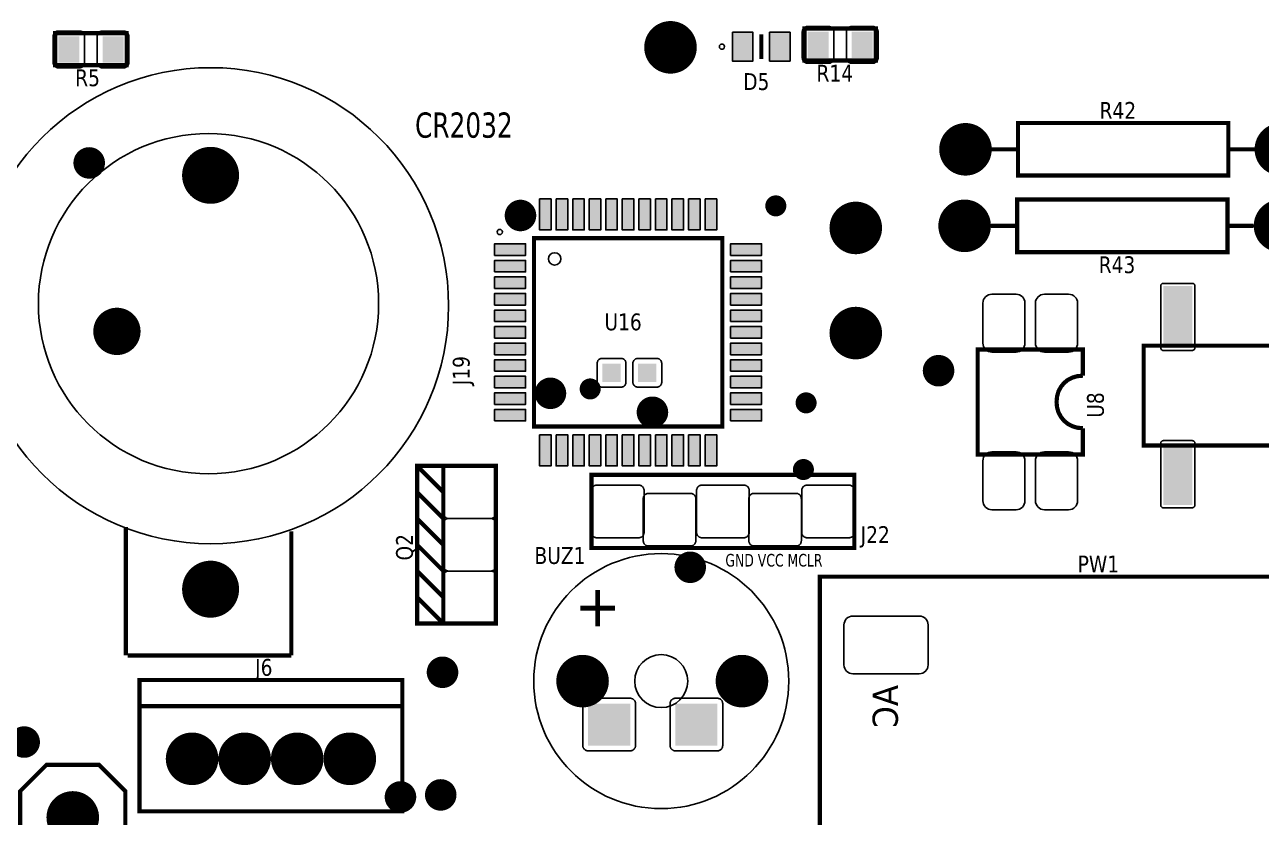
# Model space of a CAD drawing. Header units: millimetres. Extents: x 124 to 302, y 105 to 223.
# Drawn here: x 148.949 to 151.302, y 112.377 to 113.884 of the extents above; entities that cross this region are included whole.
import ezdxf

# ---------------------------------------------------------------- set-up
doc = ezdxf.new("R2010")
doc.units = ezdxf.units.MM
doc.styles.get("Standard").update_dxf_attribs({"font": 'tahoma.ttf'})

# ---------------------------------------------------------------- blocks, each defined once
blk = doc.blocks.new('RPAD')
blk.add_trace([(-0.5, -0.5), (-0.5, 0.5), (0.5, -0.5), (0.5, 0.5)])
blk = doc.blocks.new('EPAD')
at = {"const_width": 0.5}
blk.add_lwpolyline([(-0.25, 0, 1), (0.25, 0, 1)], format="xyb", close=True, dxfattribs=at)

msp = doc.modelspace()

# ---------------------------------------------------------------- linework, layer by layer
for points, const_width in [([(149.0073, 113.8075), (149.1433, 113.8075), (149.1433, 113.8685), (149.0073, 113.8685), (149.0073, 113.8075)], 0.008), ([(149.0073, 113.8075), (149.1433, 113.8075), (149.1433, 113.8685), (149.0073, 113.8685), (149.0073, 113.8075)], 0.008), ([(149.0073, 113.8075), (149.1433, 113.8075), (149.1433, 113.8685), (149.0073, 113.8685), (149.0073, 113.8075)], 0.008), ([(150.4325, 113.8162), (150.5685, 113.8162), (150.5685, 113.8772), (150.4325, 113.8772), (150.4325, 113.8162)], 0.008), ([(150.4325, 113.8162), (150.5685, 113.8162), (150.5685, 113.8772), (150.4325, 113.8772), (150.4325, 113.8162)], 0.008), ([(150.4325, 113.8162), (150.5685, 113.8162), (150.5685, 113.8772), (150.4325, 113.8772), (150.4325, 113.8162)], 0.008), ([(150.3504, 113.8664), (150.3504, 113.8191)], 0.00787), ([(150.3504, 113.8664), (150.3504, 113.8191)], 0.00787), ([(150.3504, 113.8664), (150.3504, 113.8191)], 0.00787), ([(150.8389, 113.5974), (151.2389, 113.5974), (151.2389, 113.6974), (150.8389, 113.6974), (150.8389, 113.5974)], 0.008), ([(150.8389, 113.5974), (151.2389, 113.5974), (151.2389, 113.6974), (150.8389, 113.6974), (150.8389, 113.5974)], 0.008), ([(150.8389, 113.5974), (151.2389, 113.5974), (151.2389, 113.6974), (150.8389, 113.6974), (150.8389, 113.5974)], 0.008), ([(150.7889, 113.6474), (150.8389, 113.6474)], 0.008), ([(150.7889, 113.6474), (150.8389, 113.6474)], 0.008), ([(150.7889, 113.6474), (150.8389, 113.6474)], 0.008), ([(151.2389, 113.6474), (151.2889, 113.6474)], 0.008), ([(151.2389, 113.6474), (151.2889, 113.6474)], 0.008), ([(151.2389, 113.6474), (151.2889, 113.6474)], 0.008), ([(150.8373, 113.4518), (151.2373, 113.4518), (151.2373, 113.5518), (150.8373, 113.5518), (150.8373, 113.4518)], 0.008), ([(150.8373, 113.4518), (151.2373, 113.4518), (151.2373, 113.5518), (150.8373, 113.5518), (150.8373, 113.4518)], 0.008), ([(150.8373, 113.4518), (151.2373, 113.4518), (151.2373, 113.5518), (150.8373, 113.5518), (150.8373, 113.4518)], 0.008), ([(150.8373, 113.5018), (150.7873, 113.5018)], 0.008), ([(150.8373, 113.5018), (150.7873, 113.5018)], 0.008), ([(150.8373, 113.5018), (150.7873, 113.5018)], 0.008), ([(151.2873, 113.5018), (151.2373, 113.5018)], 0.008), ([(151.2873, 113.5018), (151.2373, 113.5018)], 0.008), ([(151.2873, 113.5018), (151.2373, 113.5018)], 0.008), ([(149.918, 113.12), (150.2763, 113.12), (150.2763, 113.4783), (149.918, 113.4783), (149.918, 113.12)], 0.00787), ([(149.918, 113.12), (150.2763, 113.12), (150.2763, 113.4783), (149.918, 113.4783), (149.918, 113.12)], 0.00787), ([(149.918, 113.12), (150.2763, 113.12), (150.2763, 113.4783), (149.918, 113.4783), (149.918, 113.12)], 0.00787), ([(150.9621, 113.1167), (150.9621, 113.0667), (150.7621, 113.0667), (150.7621, 113.2667), (150.9621, 113.2667), (150.9621, 113.2167)], 0.008), ([(150.9621, 113.1167), (150.9621, 113.0667), (150.7621, 113.0667), (150.7621, 113.2667), (150.9621, 113.2667), (150.9621, 113.2167)], 0.008), ([(150.9621, 113.1167), (150.9621, 113.0667), (150.7621, 113.0667), (150.7621, 113.2667), (150.9621, 113.2667), (150.9621, 113.2167)], 0.008), ([(151.4078, 113.0839), (151.0778, 113.0839), (151.0778, 113.2739), (151.4078, 113.2739)], 0.008), ([(151.4078, 113.0839), (151.0778, 113.0839), (151.0778, 113.2739), (151.4078, 113.2739)], 0.008), ([(151.4078, 113.0839), (151.0778, 113.0839), (151.0778, 113.2739), (151.4078, 113.2739)], 0.008), ([(150.9121, 113.1667), (150.9131, 113.1772), (150.9158, 113.1868), (150.9203, 113.1953), (150.9262, 113.2026), (150.9335, 113.2086), (150.9421, 113.213), (150.9516, 113.2158), (150.9621, 113.2167)], 0.008), ([(150.9121, 113.1667), (150.9131, 113.1772), (150.9158, 113.1868), (150.9203, 113.1953), (150.9262, 113.2026), (150.9335, 113.2086), (150.9421, 113.213), (150.9516, 113.2158), (150.9621, 113.2167)], 0.008), ([(150.9121, 113.1667), (150.9131, 113.1772), (150.9158, 113.1868), (150.9203, 113.1953), (150.9262, 113.2026), (150.9335, 113.2086), (150.9421, 113.213), (150.9516, 113.2158), (150.9621, 113.2167)], 0.008), ([(150.9121, 113.1667), (150.9131, 113.1565), (150.9158, 113.1471), (150.9203, 113.1386), (150.9262, 113.1312), (150.9335, 113.1252), (150.9421, 113.1206), (150.9516, 113.1177), (150.9621, 113.1167)], 0.008), ([(150.9121, 113.1667), (150.9131, 113.1565), (150.9158, 113.1471), (150.9203, 113.1386), (150.9262, 113.1312), (150.9335, 113.1252), (150.9421, 113.1206), (150.9516, 113.1177), (150.9621, 113.1167)], 0.008), ([(150.9121, 113.1667), (150.9131, 113.1565), (150.9158, 113.1471), (150.9203, 113.1386), (150.9262, 113.1312), (150.9335, 113.1252), (150.9421, 113.1206), (150.9516, 113.1177), (150.9621, 113.1167)], 0.008), ([(149.7457, 112.7451), (149.8457, 112.7451), (149.8457, 113.0451), (149.7457, 113.0451), (149.7457, 112.7451), (149.6957, 112.7451), (149.6957, 113.0451), (149.7457, 113.0451)], 0.008), ([(149.7457, 112.9951), (149.6957, 113.0451)], 0.008), ([(149.7457, 112.7451), (149.8457, 112.7451), (149.8457, 113.0451), (149.7457, 113.0451), (149.7457, 112.7451), (149.6957, 112.7451), (149.6957, 113.0451), (149.7457, 113.0451)], 0.008), ([(149.7457, 112.9951), (149.6957, 113.0451)], 0.008), ([(149.7457, 112.7451), (149.8457, 112.7451), (149.8457, 113.0451), (149.7457, 113.0451), (149.7457, 112.7451), (149.6957, 112.7451), (149.6957, 113.0451), (149.7457, 113.0451)], 0.008), ([(149.7457, 112.9951), (149.6957, 113.0451)], 0.008), ([(150.0275, 112.8888), (150.5275, 112.8888), (150.5275, 113.0282), (150.0275, 113.0282), (150.0275, 112.8888)], 0.008), ([(150.0275, 112.8888), (150.5275, 112.8888), (150.5275, 113.0282), (150.0275, 113.0282), (150.0275, 112.8888)], 0.008), ([(150.0275, 112.8888), (150.5275, 112.8888), (150.5275, 113.0282), (150.0275, 113.0282), (150.0275, 112.8888)], 0.008), ([(149.7457, 112.9451), (149.6957, 112.9951)], 0.008), ([(149.7457, 112.9451), (149.6957, 112.9951)], 0.008), ([(149.7457, 112.9451), (149.6957, 112.9951)], 0.008), ([(149.1415, 112.6845), (149.1415, 112.9286)], 0.008), ([(149.1415, 112.6845), (149.1415, 112.9286)], 0.008), ([(149.1415, 112.6845), (149.1415, 112.9286)], 0.008), ([(149.7457, 112.8951), (149.6957, 112.9451)], 0.008), ([(149.7457, 112.8951), (149.6957, 112.9451)], 0.008), ([(149.7457, 112.8951), (149.6957, 112.9451)], 0.008), ([(149.4564, 112.9207), (149.4564, 112.6845)], 0.008), ([(149.4564, 112.9207), (149.4564, 112.6845)], 0.008), ([(149.4564, 112.9207), (149.4564, 112.6845)], 0.008), ([(149.7457, 112.8451), (149.6957, 112.8951)], 0.008), ([(149.7457, 112.8451), (149.6957, 112.8951)], 0.008), ([(149.7457, 112.8451), (149.6957, 112.8951)], 0.008), ([(149.7457, 112.7951), (149.6957, 112.8451)], 0.008), ([(149.7457, 112.7951), (149.6957, 112.8451)], 0.008), ([(149.7457, 112.7951), (149.6957, 112.8451)], 0.008), ([(150.4619, 110.7714), (151.5327, 110.7714), (151.5327, 112.8344), (150.4619, 112.8344), (150.4619, 110.7714)], 0.008), ([(150.4619, 110.7714), (151.5327, 110.7714), (151.5327, 112.8344), (150.4619, 112.8344), (150.4619, 110.7714)], 0.008), ([(150.4619, 110.7714), (151.5327, 110.7714), (151.5327, 112.8344), (150.4619, 112.8344), (150.4619, 110.7714)], 0.008), ([(149.7457, 112.7451), (149.6957, 112.7951)], 0.008), ([(149.7457, 112.7451), (149.6957, 112.7951)], 0.008), ([(149.7457, 112.7451), (149.6957, 112.7951)], 0.008), ([(149.1454, 112.6845), (149.4564, 112.6845)], 0.008), ([(149.1454, 112.6845), (149.4564, 112.6845)], 0.008), ([(149.1454, 112.6845), (149.4564, 112.6845)], 0.008), ([(149.1677, 112.3878), (149.6677, 112.3878), (149.6677, 112.6378), (149.1677, 112.6378), (149.1677, 112.3878)], 0.008), ([(149.1677, 112.3878), (149.6677, 112.3878), (149.6677, 112.6378), (149.1677, 112.6378), (149.1677, 112.3878)], 0.008), ([(149.1677, 112.3878), (149.6677, 112.3878), (149.6677, 112.6378), (149.1677, 112.6378), (149.1677, 112.3878)], 0.008), ([(149.1677, 112.5878), (149.6677, 112.5878)], 0.008), ([(149.1677, 112.5878), (149.6677, 112.5878)], 0.008), ([(149.1677, 112.5878), (149.6677, 112.5878)], 0.008), ([(149.1407, 112.4263), (149.1407, 112.1263), (149.0907, 112.0763), (148.9907, 112.0763), (148.9407, 112.1263), (148.9407, 112.4263), (148.9907, 112.4763), (149.0907, 112.4763), (149.1407, 112.4263)], 0.008), ([(149.1407, 112.4263), (149.1407, 112.1263), (149.0907, 112.0763), (148.9907, 112.0763), (148.9407, 112.1263), (148.9407, 112.4263), (148.9907, 112.4763), (149.0907, 112.4763), (149.1407, 112.4263)], 0.008), ([(149.1407, 112.4263), (149.1407, 112.1263), (149.0907, 112.0763), (148.9907, 112.0763), (148.9407, 112.1263), (148.9407, 112.4263), (148.9907, 112.4763), (149.0907, 112.4763), (149.1407, 112.4263)], 0.008)]:
    msp.add_lwpolyline(points, dxfattribs=dict(const_width=const_width))
for points in [[(149.0533, 113.8025), (149.0133, 113.8025), (149.0123, 113.8026), (149.0113, 113.8027), (149.0103, 113.8029), (149.0094, 113.8033), (149.0085, 113.8037), (149.0077, 113.8042), (149.0069, 113.8048), (149.0062, 113.8054), (149.0056, 113.8061), (149.005, 113.8069), (149.0045, 113.8077), (149.0041, 113.8086), (149.0038, 113.8095), (149.0035, 113.8105), (149.0034, 113.8115), (149.0033, 113.8125), (149.0033, 113.8625), (149.0034, 113.8635), (149.0035, 113.8645), (149.0038, 113.8655), (149.0041, 113.8664), (149.0045, 113.8673), (149.005, 113.8681), (149.0056, 113.8689), (149.0062, 113.8696), (149.0069, 113.8702), (149.0077, 113.8708), (149.0085, 113.8713), (149.0094, 113.8717), (149.0103, 113.8721), (149.0113, 113.8723), (149.0123, 113.8724), (149.0133, 113.8725), (149.0533, 113.8725), (149.0544, 113.8724), (149.0554, 113.8723), (149.0563, 113.8721), (149.0573, 113.8717), (149.0581, 113.8713), (149.059, 113.8708), (149.0597, 113.8702), (149.0604, 113.8696), (149.0611, 113.8689), (149.0616, 113.8681), (149.0621, 113.8673), (149.0626, 113.8664), (149.0629, 113.8655), (149.0631, 113.8645), (149.0633, 113.8635), (149.0633, 113.8625), (149.0633, 113.8125), (149.0633, 113.8115), (149.0631, 113.8105), (149.0629, 113.8095), (149.0626, 113.8086), (149.0621, 113.8077), (149.0616, 113.8069), (149.0611, 113.8061), (149.0604, 113.8054), (149.0597, 113.8048), (149.059, 113.8042), (149.0581, 113.8037), (149.0573, 113.8033), (149.0563, 113.8029), (149.0554, 113.8027), (149.0544, 113.8026), (149.0533, 113.8025)], [(149.1373, 113.8025), (149.0973, 113.8025), (149.0963, 113.8026), (149.0953, 113.8027), (149.0943, 113.8029), (149.0934, 113.8033), (149.0925, 113.8037), (149.0917, 113.8042), (149.0909, 113.8048), (149.0902, 113.8054), (149.0896, 113.8061), (149.089, 113.8069), (149.0885, 113.8077), (149.0881, 113.8086), (149.0878, 113.8095), (149.0875, 113.8105), (149.0874, 113.8115), (149.0873, 113.8125), (149.0873, 113.8625), (149.0874, 113.8635), (149.0875, 113.8645), (149.0878, 113.8655), (149.0881, 113.8664), (149.0885, 113.8673), (149.089, 113.8681), (149.0896, 113.8689), (149.0902, 113.8696), (149.0909, 113.8702), (149.0917, 113.8708), (149.0925, 113.8713), (149.0934, 113.8717), (149.0943, 113.8721), (149.0953, 113.8723), (149.0963, 113.8724), (149.0973, 113.8725), (149.1373, 113.8725), (149.1384, 113.8724), (149.1394, 113.8723), (149.1403, 113.8721), (149.1413, 113.8717), (149.1421, 113.8713), (149.143, 113.8708), (149.1437, 113.8702), (149.1444, 113.8696), (149.1451, 113.8689), (149.1456, 113.8681), (149.1461, 113.8673), (149.1466, 113.8664), (149.1469, 113.8655), (149.1471, 113.8645), (149.1473, 113.8635), (149.1473, 113.8625), (149.1473, 113.8125), (149.1473, 113.8115), (149.1471, 113.8105), (149.1469, 113.8095), (149.1466, 113.8086), (149.1461, 113.8077), (149.1456, 113.8069), (149.1451, 113.8061), (149.1444, 113.8054), (149.1437, 113.8048), (149.143, 113.8042), (149.1421, 113.8037), (149.1413, 113.8033), (149.1403, 113.8029), (149.1394, 113.8027), (149.1384, 113.8026), (149.1373, 113.8025)], [(150.4785, 113.8112), (150.4385, 113.8112), (150.4375, 113.8112), (150.4365, 113.8114), (150.4355, 113.8116), (150.4346, 113.812), (150.4337, 113.8124), (150.4329, 113.8129), (150.4321, 113.8134), (150.4314, 113.8141), (150.4308, 113.8148), (150.4302, 113.8155), (150.4297, 113.8164), (150.4293, 113.8172), (150.429, 113.8182), (150.4287, 113.8191), (150.4286, 113.8201), (150.4285, 113.8212), (150.4285, 113.8712), (150.4286, 113.8722), (150.4287, 113.8732), (150.429, 113.8742), (150.4293, 113.8751), (150.4297, 113.876), (150.4302, 113.8768), (150.4308, 113.8776), (150.4314, 113.8783), (150.4321, 113.8789), (150.4329, 113.8795), (150.4337, 113.88), (150.4346, 113.8804), (150.4355, 113.8807), (150.4365, 113.881), (150.4375, 113.8811), (150.4385, 113.8812), (150.4785, 113.8812), (150.4796, 113.8811), (150.4806, 113.881), (150.4816, 113.8807), (150.4825, 113.8804), (150.4834, 113.88), (150.4842, 113.8795), (150.4849, 113.8789), (150.4857, 113.8783), (150.4863, 113.8776), (150.4869, 113.8768), (150.4874, 113.876), (150.4878, 113.8751), (150.4881, 113.8742), (150.4883, 113.8732), (150.4885, 113.8722), (150.4885, 113.8712), (150.4885, 113.8212), (150.4885, 113.8201), (150.4883, 113.8191), (150.4881, 113.8182), (150.4878, 113.8172), (150.4874, 113.8164), (150.4869, 113.8155), (150.4863, 113.8148), (150.4857, 113.8141), (150.4849, 113.8134), (150.4842, 113.8129), (150.4834, 113.8124), (150.4825, 113.812), (150.4816, 113.8116), (150.4806, 113.8114), (150.4796, 113.8112), (150.4785, 113.8112)], [(150.5625, 113.8112), (150.5225, 113.8112), (150.5215, 113.8112), (150.5205, 113.8114), (150.5195, 113.8116), (150.5186, 113.812), (150.5177, 113.8124), (150.5169, 113.8129), (150.5161, 113.8134), (150.5154, 113.8141), (150.5148, 113.8148), (150.5142, 113.8155), (150.5137, 113.8164), (150.5133, 113.8172), (150.513, 113.8182), (150.5127, 113.8191), (150.5126, 113.8201), (150.5125, 113.8212), (150.5125, 113.8712), (150.5126, 113.8722), (150.5127, 113.8732), (150.513, 113.8742), (150.5133, 113.8751), (150.5137, 113.876), (150.5142, 113.8768), (150.5148, 113.8776), (150.5154, 113.8783), (150.5161, 113.8789), (150.5169, 113.8795), (150.5177, 113.88), (150.5186, 113.8804), (150.5195, 113.8807), (150.5205, 113.881), (150.5215, 113.8811), (150.5225, 113.8812), (150.5625, 113.8812), (150.5636, 113.8811), (150.5646, 113.881), (150.5656, 113.8807), (150.5665, 113.8804), (150.5674, 113.88), (150.5682, 113.8795), (150.5689, 113.8789), (150.5697, 113.8783), (150.5703, 113.8776), (150.5709, 113.8768), (150.5714, 113.876), (150.5718, 113.8751), (150.5721, 113.8742), (150.5723, 113.8732), (150.5725, 113.8722), (150.5725, 113.8712), (150.5725, 113.8212), (150.5725, 113.8201), (150.5723, 113.8191), (150.5721, 113.8182), (150.5718, 113.8172), (150.5714, 113.8164), (150.5709, 113.8155), (150.5703, 113.8148), (150.5697, 113.8141), (150.5689, 113.8134), (150.5682, 113.8129), (150.5674, 113.8124), (150.5665, 113.812), (150.5656, 113.8116), (150.5646, 113.8114), (150.5636, 113.8112), (150.5625, 113.8112)], [(150.2955, 113.8702), (150.3345, 113.8702), (150.3345, 113.8152), (150.2955, 113.8152), (150.2955, 113.8702)], [(150.3663, 113.8702), (150.4053, 113.8702), (150.4053, 113.8152), (150.3663, 113.8152), (150.3663, 113.8702)], [(149.9287, 113.553), (149.9507, 113.553), (149.9507, 113.494), (149.9287, 113.494), (149.9287, 113.553)], [(149.9602, 113.553), (149.9822, 113.553), (149.9822, 113.494), (149.9602, 113.494), (149.9602, 113.553)], [(149.9917, 113.553), (150.0137, 113.553), (150.0137, 113.494), (149.9917, 113.494), (149.9917, 113.553)], [(150.0232, 113.553), (150.0452, 113.553), (150.0452, 113.494), (150.0232, 113.494), (150.0232, 113.553)], [(150.0546, 113.553), (150.0766, 113.553), (150.0766, 113.494), (150.0546, 113.494), (150.0546, 113.553)], [(150.0861, 113.553), (150.1081, 113.553), (150.1081, 113.494), (150.0861, 113.494), (150.0861, 113.553)], [(150.1176, 113.553), (150.1396, 113.553), (150.1396, 113.494), (150.1176, 113.494), (150.1176, 113.553)], [(150.1491, 113.553), (150.1711, 113.553), (150.1711, 113.494), (150.1491, 113.494), (150.1491, 113.553)], [(150.1806, 113.553), (150.2026, 113.553), (150.2026, 113.494), (150.1806, 113.494), (150.1806, 113.553)], [(150.2121, 113.553), (150.2341, 113.553), (150.2341, 113.494), (150.2121, 113.494), (150.2121, 113.553)], [(150.2436, 113.553), (150.2656, 113.553), (150.2656, 113.494), (150.2436, 113.494), (150.2436, 113.553)], [(149.8432, 113.4456), (149.8432, 113.4676), (149.9022, 113.4676), (149.9022, 113.4456), (149.8432, 113.4456)], [(150.2921, 113.4456), (150.2921, 113.4676), (150.3511, 113.4676), (150.3511, 113.4456), (150.2921, 113.4456)], [(149.8432, 113.4141), (149.8432, 113.4361), (149.9022, 113.4361), (149.9022, 113.4141), (149.8432, 113.4141)], [(150.2921, 113.4141), (150.2921, 113.4361), (150.3511, 113.4361), (150.3511, 113.4141), (150.2921, 113.4141)], [(149.8432, 113.3826), (149.8432, 113.4046), (149.9022, 113.4046), (149.9022, 113.3826), (149.8432, 113.3826)], [(150.2921, 113.3826), (150.2921, 113.4046), (150.3511, 113.4046), (150.3511, 113.3826), (150.2921, 113.3826)], [(151.1153, 113.3924), (151.1704, 113.3924), (151.1714, 113.3923), (151.1723, 113.392), (151.1732, 113.3915), (151.1739, 113.3909), (151.1745, 113.3902), (151.175, 113.3893), (151.1753, 113.3884), (151.1754, 113.3874), (151.1754, 113.2697), (151.1753, 113.2687), (151.175, 113.2678), (151.1745, 113.2669), (151.1739, 113.2662), (151.1732, 113.2656), (151.1723, 113.2651), (151.1714, 113.2648), (151.1704, 113.2647), (151.1153, 113.2647), (151.1142, 113.2648), (151.1133, 113.2651), (151.1124, 113.2656), (151.1117, 113.2662), (151.1111, 113.2669), (151.1106, 113.2678), (151.1104, 113.2687), (151.1103, 113.2697), (151.1103, 113.3874), (151.1104, 113.3884), (151.1106, 113.3893), (151.1111, 113.3902), (151.1117, 113.3909), (151.1124, 113.3915), (151.1133, 113.392), (151.1142, 113.3923), (151.1153, 113.3924)], [(149.8432, 113.3511), (149.8432, 113.3731), (149.9022, 113.3731), (149.9022, 113.3511), (149.8432, 113.3511)], [(150.2921, 113.3511), (150.2921, 113.3731), (150.3511, 113.3731), (150.3511, 113.3511), (150.2921, 113.3511)], [(150.8351, 113.2617), (150.7891, 113.2617), (150.7856, 113.2621), (150.7824, 113.263), (150.7795, 113.2646), (150.777, 113.2667), (150.775, 113.2692), (150.7734, 113.272), (150.7724, 113.2753), (150.7721, 113.2787), (150.7721, 113.3547), (150.7724, 113.3582), (150.7734, 113.3614), (150.775, 113.3643), (150.777, 113.3668), (150.7795, 113.3689), (150.7824, 113.3704), (150.7856, 113.3714), (150.7891, 113.3717), (150.8351, 113.3717), (150.8386, 113.3714), (150.8418, 113.3704), (150.8447, 113.3689), (150.8472, 113.3668), (150.8492, 113.3643), (150.8508, 113.3614), (150.8518, 113.3582), (150.8521, 113.3547), (150.8521, 113.2787), (150.8518, 113.2753), (150.8508, 113.272), (150.8492, 113.2692), (150.8472, 113.2667), (150.8447, 113.2646), (150.8418, 113.263), (150.8386, 113.2621), (150.8351, 113.2617)], [(150.9351, 113.2617), (150.8891, 113.2617), (150.8856, 113.2621), (150.8824, 113.263), (150.8795, 113.2646), (150.877, 113.2667), (150.875, 113.2692), (150.8734, 113.272), (150.8724, 113.2753), (150.8721, 113.2787), (150.8721, 113.3547), (150.8724, 113.3582), (150.8734, 113.3614), (150.875, 113.3643), (150.877, 113.3668), (150.8795, 113.3689), (150.8824, 113.3704), (150.8856, 113.3714), (150.8891, 113.3717), (150.9351, 113.3717), (150.9386, 113.3714), (150.9418, 113.3704), (150.9447, 113.3689), (150.9472, 113.3668), (150.9492, 113.3643), (150.9508, 113.3614), (150.9518, 113.3582), (150.9521, 113.3547), (150.9521, 113.2787), (150.9518, 113.2753), (150.9508, 113.272), (150.9492, 113.2692), (150.9472, 113.2667), (150.9447, 113.2646), (150.9418, 113.263), (150.9386, 113.2621), (150.9351, 113.2617)], [(149.8432, 113.3196), (149.8432, 113.3416), (149.9022, 113.3416), (149.9022, 113.3196), (149.8432, 113.3196)], [(150.2921, 113.3196), (150.2921, 113.3416), (150.3511, 113.3416), (150.3511, 113.3196), (150.2921, 113.3196)], [(149.8432, 113.2881), (149.8432, 113.3101), (149.9022, 113.3101), (149.9022, 113.2881), (149.8432, 113.2881)], [(150.2921, 113.2881), (150.2921, 113.3101), (150.3511, 113.3101), (150.3511, 113.2881), (150.2921, 113.2881)], [(149.8432, 113.2566), (149.8432, 113.2786), (149.9022, 113.2786), (149.9022, 113.2566), (149.8432, 113.2566)], [(150.2921, 113.2566), (150.2921, 113.2786), (150.3511, 113.2786), (150.3511, 113.2566), (150.2921, 113.2566)], [(149.8432, 113.2251), (149.8432, 113.2471), (149.9022, 113.2471), (149.9022, 113.2251), (149.8432, 113.2251)], [(150.0831, 113.2497), (150.0481, 113.2497), (150.0471, 113.2497), (150.0461, 113.2495), (150.0451, 113.2493), (150.0442, 113.249), (150.0433, 113.2486), (150.0425, 113.2481), (150.0417, 113.2475), (150.041, 113.2469), (150.0404, 113.2462), (150.0398, 113.2454), (150.0393, 113.2446), (150.0389, 113.2437), (150.0386, 113.2428), (150.0383, 113.2418), (150.0382, 113.2408), (150.0381, 113.2397), (150.0381, 113.2047), (150.0382, 113.2037), (150.0383, 113.2027), (150.0386, 113.2017), (150.0389, 113.2008), (150.0393, 113.1999), (150.0398, 113.1991), (150.0404, 113.1983), (150.041, 113.1976), (150.0417, 113.197), (150.0425, 113.1964), (150.0433, 113.1959), (150.0442, 113.1955), (150.0451, 113.1952), (150.0461, 113.1949), (150.0471, 113.1948), (150.0481, 113.1947), (150.0831, 113.1947), (150.0842, 113.1948), (150.0852, 113.1949), (150.0862, 113.1952), (150.0871, 113.1955), (150.088, 113.1959), (150.0888, 113.1964), (150.0896, 113.197), (150.0903, 113.1976), (150.0909, 113.1983), (150.0915, 113.1991), (150.092, 113.1999), (150.0924, 113.2008), (150.0927, 113.2017), (150.0929, 113.2027), (150.0931, 113.2037), (150.0931, 113.2047), (150.0931, 113.2397), (150.0931, 113.2408), (150.0929, 113.2418), (150.0927, 113.2428), (150.0924, 113.2437), (150.092, 113.2446), (150.0915, 113.2454), (150.0909, 113.2462), (150.0903, 113.2469), (150.0896, 113.2475), (150.0888, 113.2481), (150.088, 113.2486), (150.0871, 113.249), (150.0862, 113.2493), (150.0852, 113.2495), (150.0842, 113.2497), (150.0831, 113.2497)], [(150.1511, 113.2497), (150.1161, 113.2497), (150.1151, 113.2497), (150.1141, 113.2495), (150.1131, 113.2493), (150.1122, 113.249), (150.1113, 113.2486), (150.1105, 113.2481), (150.1097, 113.2475), (150.109, 113.2469), (150.1084, 113.2462), (150.1078, 113.2454), (150.1073, 113.2446), (150.1069, 113.2437), (150.1066, 113.2428), (150.1063, 113.2418), (150.1062, 113.2408), (150.1061, 113.2397), (150.1061, 113.2047), (150.1062, 113.2037), (150.1063, 113.2027), (150.1066, 113.2017), (150.1069, 113.2008), (150.1073, 113.1999), (150.1078, 113.1991), (150.1084, 113.1983), (150.109, 113.1976), (150.1097, 113.197), (150.1105, 113.1964), (150.1113, 113.1959), (150.1122, 113.1955), (150.1131, 113.1952), (150.1141, 113.1949), (150.1151, 113.1948), (150.1161, 113.1947), (150.1511, 113.1947), (150.1522, 113.1948), (150.1532, 113.1949), (150.1542, 113.1952), (150.1551, 113.1955), (150.156, 113.1959), (150.1568, 113.1964), (150.1576, 113.197), (150.1583, 113.1976), (150.1589, 113.1983), (150.1595, 113.1991), (150.16, 113.1999), (150.1604, 113.2008), (150.1607, 113.2017), (150.1609, 113.2027), (150.1611, 113.2037), (150.1611, 113.2047), (150.1611, 113.2397), (150.1611, 113.2408), (150.1609, 113.2418), (150.1607, 113.2428), (150.1604, 113.2437), (150.16, 113.2446), (150.1595, 113.2454), (150.1589, 113.2462), (150.1583, 113.2469), (150.1576, 113.2475), (150.1568, 113.2481), (150.156, 113.2486), (150.1551, 113.249), (150.1542, 113.2493), (150.1532, 113.2495), (150.1522, 113.2497), (150.1511, 113.2497)], [(150.2921, 113.2251), (150.2921, 113.2471), (150.3511, 113.2471), (150.3511, 113.2251), (150.2921, 113.2251)], [(149.8432, 113.1936), (149.8432, 113.2156), (149.9022, 113.2156), (149.9022, 113.1936), (149.8432, 113.1936)], [(150.2921, 113.1936), (150.2921, 113.2156), (150.3511, 113.2156), (150.3511, 113.1936), (150.2921, 113.1936)], [(149.8432, 113.1621), (149.8432, 113.1841), (149.9022, 113.1841), (149.9022, 113.1621), (149.8432, 113.1621)], [(150.2921, 113.1621), (150.2921, 113.1841), (150.3511, 113.1841), (150.3511, 113.1621), (150.2921, 113.1621)], [(149.8432, 113.1306), (149.8432, 113.1526), (149.9022, 113.1526), (149.9022, 113.1306), (149.8432, 113.1306)], [(150.2921, 113.1306), (150.2921, 113.1526), (150.3511, 113.1526), (150.3511, 113.1306), (150.2921, 113.1306)], [(149.9287, 113.1042), (149.9507, 113.1042), (149.9507, 113.0452), (149.9287, 113.0452), (149.9287, 113.1042)], [(149.9602, 113.1042), (149.9822, 113.1042), (149.9822, 113.0452), (149.9602, 113.0452), (149.9602, 113.1042)], [(149.9917, 113.1042), (150.0137, 113.1042), (150.0137, 113.0452), (149.9917, 113.0452), (149.9917, 113.1042)], [(150.0232, 113.1042), (150.0452, 113.1042), (150.0452, 113.0452), (150.0232, 113.0452), (150.0232, 113.1042)], [(150.0546, 113.1042), (150.0766, 113.1042), (150.0766, 113.0452), (150.0546, 113.0452), (150.0546, 113.1042)], [(150.0861, 113.1042), (150.1081, 113.1042), (150.1081, 113.0452), (150.0861, 113.0452), (150.0861, 113.1042)], [(150.1176, 113.1042), (150.1396, 113.1042), (150.1396, 113.0452), (150.1176, 113.0452), (150.1176, 113.1042)], [(150.1491, 113.1042), (150.1711, 113.1042), (150.1711, 113.0452), (150.1491, 113.0452), (150.1491, 113.1042)], [(150.1806, 113.1042), (150.2026, 113.1042), (150.2026, 113.0452), (150.1806, 113.0452), (150.1806, 113.1042)], [(150.2121, 113.1042), (150.2341, 113.1042), (150.2341, 113.0452), (150.2121, 113.0452), (150.2121, 113.1042)], [(150.2436, 113.1042), (150.2656, 113.1042), (150.2656, 113.0452), (150.2436, 113.0452), (150.2436, 113.1042)], [(150.8351, 112.9617), (150.7891, 112.9617), (150.7856, 112.9621), (150.7824, 112.963), (150.7795, 112.9646), (150.777, 112.9667), (150.775, 112.9692), (150.7734, 112.972), (150.7724, 112.9753), (150.7721, 112.9787), (150.7721, 113.0547), (150.7724, 113.0582), (150.7734, 113.0614), (150.775, 113.0643), (150.777, 113.0668), (150.7795, 113.0689), (150.7824, 113.0704), (150.7856, 113.0714), (150.7891, 113.0717), (150.8351, 113.0717), (150.8386, 113.0714), (150.8418, 113.0704), (150.8447, 113.0689), (150.8472, 113.0668), (150.8492, 113.0643), (150.8508, 113.0614), (150.8518, 113.0582), (150.8521, 113.0547), (150.8521, 112.9787), (150.8518, 112.9753), (150.8508, 112.972), (150.8492, 112.9692), (150.8472, 112.9667), (150.8447, 112.9646), (150.8418, 112.963), (150.8386, 112.9621), (150.8351, 112.9617)], [(150.9351, 112.9617), (150.8891, 112.9617), (150.8856, 112.9621), (150.8824, 112.963), (150.8795, 112.9646), (150.877, 112.9667), (150.875, 112.9692), (150.8734, 112.972), (150.8724, 112.9753), (150.8721, 112.9787), (150.8721, 113.0547), (150.8724, 113.0582), (150.8734, 113.0614), (150.875, 113.0643), (150.877, 113.0668), (150.8795, 113.0689), (150.8824, 113.0704), (150.8856, 113.0714), (150.8891, 113.0717), (150.9351, 113.0717), (150.9386, 113.0714), (150.9418, 113.0704), (150.9447, 113.0689), (150.9472, 113.0668), (150.9492, 113.0643), (150.9508, 113.0614), (150.9518, 113.0582), (150.9521, 113.0547), (150.9521, 112.9787), (150.9518, 112.9753), (150.9508, 112.972), (150.9492, 112.9692), (150.9472, 112.9667), (150.9447, 112.9646), (150.9418, 112.963), (150.9386, 112.9621), (150.9351, 112.9617)], [(151.1704, 112.9655), (151.1153, 112.9655), (151.1142, 112.9656), (151.1133, 112.9659), (151.1124, 112.9664), (151.1117, 112.967), (151.1111, 112.9677), (151.1106, 112.9686), (151.1104, 112.9695), (151.1103, 112.9705), (151.1103, 113.0881), (151.1104, 113.0892), (151.1106, 113.0901), (151.1111, 113.091), (151.1117, 113.0917), (151.1124, 113.0923), (151.1133, 113.0928), (151.1142, 113.093), (151.1153, 113.0931), (151.1704, 113.0931), (151.1714, 113.093), (151.1723, 113.0928), (151.1732, 113.0923), (151.1739, 113.0917), (151.1745, 113.091), (151.175, 113.0901), (151.1753, 113.0892), (151.1754, 113.0881), (151.1754, 112.9705), (151.1753, 112.9695), (151.175, 112.9686), (151.1745, 112.9677), (151.1739, 112.967), (151.1732, 112.9664), (151.1723, 112.9659), (151.1714, 112.9656), (151.1704, 112.9655)], [(149.7457, 112.9551), (149.7457, 113.0351), (149.7458, 113.0361), (149.7459, 113.0371), (149.7462, 113.0381), (149.7465, 113.039), (149.7469, 113.0399), (149.7474, 113.0407), (149.748, 113.0415), (149.7486, 113.0422), (149.7493, 113.0428), (149.7501, 113.0434), (149.7509, 113.0439), (149.7518, 113.0443), (149.7527, 113.0446), (149.7537, 113.0449), (149.7547, 113.045), (149.7557, 113.0451), (149.8357, 113.0451), (149.8368, 113.045), (149.8378, 113.0449), (149.8388, 113.0446), (149.8397, 113.0443), (149.8406, 113.0439), (149.8414, 113.0434), (149.8421, 113.0428), (149.8429, 113.0422), (149.8435, 113.0415), (149.8441, 113.0407), (149.8446, 113.0399), (149.845, 113.039), (149.8453, 113.0381), (149.8455, 113.0371), (149.8457, 113.0361), (149.8457, 113.0351), (149.8457, 112.9551), (149.8457, 112.954), (149.8455, 112.953), (149.8453, 112.952), (149.845, 112.9511), (149.8446, 112.9502), (149.8441, 112.9494), (149.8435, 112.9487), (149.8429, 112.9479), (149.8421, 112.9473), (149.8414, 112.9467), (149.8406, 112.9462), (149.8397, 112.9458), (149.8388, 112.9455), (149.8378, 112.9453), (149.8368, 112.9451), (149.8357, 112.9451), (149.7557, 112.9451), (149.7547, 112.9451), (149.7537, 112.9453), (149.7527, 112.9455), (149.7518, 112.9458), (149.7509, 112.9462), (149.7501, 112.9467), (149.7493, 112.9473), (149.7486, 112.9479), (149.748, 112.9487), (149.7474, 112.9494), (149.7469, 112.9502), (149.7465, 112.9511), (149.7462, 112.952), (149.7459, 112.953), (149.7458, 112.954), (149.7457, 112.9551)], [(150.0375, 113.0085), (150.1175, 113.0085), (150.1185, 113.0084), (150.1195, 113.0083), (150.1205, 113.008), (150.1214, 113.0077), (150.1223, 113.0073), (150.1231, 113.0068), (150.1239, 113.0062), (150.1246, 113.0056), (150.1252, 113.0049), (150.1258, 113.0041), (150.1263, 113.0033), (150.1267, 113.0024), (150.127, 113.0015), (150.1273, 113.0005), (150.1274, 112.9995), (150.1275, 112.9985), (150.1275, 112.9185), (150.1274, 112.9174), (150.1273, 112.9164), (150.127, 112.9155), (150.1267, 112.9145), (150.1263, 112.9137), (150.1258, 112.9128), (150.1252, 112.9121), (150.1246, 112.9114), (150.1239, 112.9107), (150.1231, 112.9101), (150.1223, 112.9097), (150.1214, 112.9092), (150.1205, 112.9089), (150.1195, 112.9087), (150.1185, 112.9085), (150.1175, 112.9085), (150.0375, 112.9085), (150.0364, 112.9085), (150.0354, 112.9087), (150.0344, 112.9089), (150.0335, 112.9092), (150.0326, 112.9097), (150.0318, 112.9101), (150.0311, 112.9107), (150.0304, 112.9114), (150.0297, 112.9121), (150.0291, 112.9128), (150.0286, 112.9137), (150.0282, 112.9145), (150.0279, 112.9155), (150.0277, 112.9164), (150.0275, 112.9174), (150.0275, 112.9185), (150.0275, 112.9985), (150.0275, 112.9995), (150.0277, 113.0005), (150.0279, 113.0015), (150.0282, 113.0024), (150.0286, 113.0033), (150.0291, 113.0041), (150.0297, 113.0049), (150.0304, 113.0056), (150.0311, 113.0062), (150.0318, 113.0068), (150.0326, 113.0073), (150.0335, 113.0077), (150.0344, 113.008), (150.0354, 113.0083), (150.0364, 113.0084), (150.0375, 113.0085)], [(150.2375, 113.0085), (150.3175, 113.0085), (150.3185, 113.0084), (150.3195, 113.0083), (150.3205, 113.008), (150.3214, 113.0077), (150.3223, 113.0073), (150.3231, 113.0068), (150.3239, 113.0062), (150.3246, 113.0056), (150.3252, 113.0049), (150.3258, 113.0041), (150.3263, 113.0033), (150.3267, 113.0024), (150.327, 113.0015), (150.3273, 113.0005), (150.3274, 112.9995), (150.3275, 112.9985), (150.3275, 112.9185), (150.3274, 112.9174), (150.3273, 112.9164), (150.327, 112.9155), (150.3267, 112.9145), (150.3263, 112.9137), (150.3258, 112.9128), (150.3252, 112.9121), (150.3246, 112.9114), (150.3239, 112.9107), (150.3231, 112.9101), (150.3223, 112.9097), (150.3214, 112.9092), (150.3205, 112.9089), (150.3195, 112.9087), (150.3185, 112.9085), (150.3175, 112.9085), (150.2375, 112.9085), (150.2364, 112.9085), (150.2354, 112.9087), (150.2344, 112.9089), (150.2335, 112.9092), (150.2326, 112.9097), (150.2318, 112.9101), (150.2311, 112.9107), (150.2304, 112.9114), (150.2297, 112.9121), (150.2291, 112.9128), (150.2286, 112.9137), (150.2282, 112.9145), (150.2279, 112.9155), (150.2277, 112.9164), (150.2275, 112.9174), (150.2275, 112.9185), (150.2275, 112.9985), (150.2275, 112.9995), (150.2277, 113.0005), (150.2279, 113.0015), (150.2282, 113.0024), (150.2286, 113.0033), (150.2291, 113.0041), (150.2297, 113.0049), (150.2304, 113.0056), (150.2311, 113.0062), (150.2318, 113.0068), (150.2326, 113.0073), (150.2335, 113.0077), (150.2344, 113.008), (150.2354, 113.0083), (150.2364, 113.0084), (150.2375, 113.0085)], [(150.4375, 113.0085), (150.5175, 113.0085), (150.5185, 113.0084), (150.5195, 113.0083), (150.5205, 113.008), (150.5214, 113.0077), (150.5223, 113.0073), (150.5231, 113.0068), (150.5239, 113.0062), (150.5246, 113.0056), (150.5252, 113.0049), (150.5258, 113.0041), (150.5263, 113.0033), (150.5267, 113.0024), (150.527, 113.0015), (150.5273, 113.0005), (150.5274, 112.9995), (150.5275, 112.9985), (150.5275, 112.9185), (150.5274, 112.9174), (150.5273, 112.9164), (150.527, 112.9155), (150.5267, 112.9145), (150.5263, 112.9137), (150.5258, 112.9128), (150.5252, 112.9121), (150.5246, 112.9114), (150.5239, 112.9107), (150.5231, 112.9101), (150.5223, 112.9097), (150.5214, 112.9092), (150.5205, 112.9089), (150.5195, 112.9087), (150.5185, 112.9085), (150.5175, 112.9085), (150.4375, 112.9085), (150.4364, 112.9085), (150.4354, 112.9087), (150.4344, 112.9089), (150.4335, 112.9092), (150.4326, 112.9097), (150.4318, 112.9101), (150.4311, 112.9107), (150.4304, 112.9114), (150.4297, 112.9121), (150.4291, 112.9128), (150.4286, 112.9137), (150.4282, 112.9145), (150.4279, 112.9155), (150.4277, 112.9164), (150.4275, 112.9174), (150.4275, 112.9185), (150.4275, 112.9985), (150.4275, 112.9995), (150.4277, 113.0005), (150.4279, 113.0015), (150.4282, 113.0024), (150.4286, 113.0033), (150.4291, 113.0041), (150.4297, 113.0049), (150.4304, 113.0056), (150.4311, 113.0062), (150.4318, 113.0068), (150.4326, 113.0073), (150.4335, 113.0077), (150.4344, 113.008), (150.4354, 113.0083), (150.4364, 113.0084), (150.4375, 113.0085)], [(150.1359, 112.9927), (150.2159, 112.9927), (150.2169, 112.9927), (150.2179, 112.9925), (150.2189, 112.9923), (150.2198, 112.9919), (150.2207, 112.9915), (150.2215, 112.991), (150.2223, 112.9905), (150.223, 112.9898), (150.2236, 112.9891), (150.2242, 112.9884), (150.2247, 112.9875), (150.2251, 112.9867), (150.2254, 112.9857), (150.2257, 112.9848), (150.2258, 112.9838), (150.2259, 112.9827), (150.2259, 112.9027), (150.2258, 112.9017), (150.2257, 112.9007), (150.2254, 112.8997), (150.2251, 112.8988), (150.2247, 112.8979), (150.2242, 112.8971), (150.2236, 112.8963), (150.223, 112.8956), (150.2223, 112.895), (150.2215, 112.8944), (150.2207, 112.8939), (150.2198, 112.8935), (150.2189, 112.8932), (150.2179, 112.8929), (150.2169, 112.8928), (150.2159, 112.8927), (150.1359, 112.8927), (150.1348, 112.8928), (150.1338, 112.8929), (150.1329, 112.8932), (150.1319, 112.8935), (150.1311, 112.8939), (150.1302, 112.8944), (150.1295, 112.895), (150.1288, 112.8956), (150.1281, 112.8963), (150.1276, 112.8971), (150.1271, 112.8979), (150.1267, 112.8988), (150.1263, 112.8997), (150.1261, 112.9007), (150.1259, 112.9017), (150.1259, 112.9027), (150.1259, 112.9827), (150.1259, 112.9838), (150.1261, 112.9848), (150.1263, 112.9857), (150.1267, 112.9867), (150.1271, 112.9875), (150.1276, 112.9884), (150.1281, 112.9891), (150.1288, 112.9898), (150.1295, 112.9905), (150.1302, 112.991), (150.1311, 112.9915), (150.1319, 112.9919), (150.1329, 112.9923), (150.1338, 112.9925), (150.1348, 112.9927), (150.1359, 112.9927)], [(150.3367, 112.9927), (150.4167, 112.9927), (150.4177, 112.9927), (150.4187, 112.9925), (150.4197, 112.9923), (150.4206, 112.9919), (150.4215, 112.9915), (150.4223, 112.991), (150.4231, 112.9905), (150.4238, 112.9898), (150.4244, 112.9891), (150.425, 112.9884), (150.4255, 112.9875), (150.4259, 112.9867), (150.4262, 112.9857), (150.4265, 112.9848), (150.4266, 112.9838), (150.4267, 112.9827), (150.4267, 112.9027), (150.4266, 112.9017), (150.4265, 112.9007), (150.4262, 112.8997), (150.4259, 112.8988), (150.4255, 112.8979), (150.425, 112.8971), (150.4244, 112.8963), (150.4238, 112.8956), (150.4231, 112.895), (150.4223, 112.8944), (150.4215, 112.8939), (150.4206, 112.8935), (150.4197, 112.8932), (150.4187, 112.8929), (150.4177, 112.8928), (150.4167, 112.8927), (150.3367, 112.8927), (150.3356, 112.8928), (150.3346, 112.8929), (150.3337, 112.8932), (150.3327, 112.8935), (150.3319, 112.8939), (150.331, 112.8944), (150.3303, 112.895), (150.3296, 112.8956), (150.3289, 112.8963), (150.3284, 112.8971), (150.3279, 112.8979), (150.3274, 112.8988), (150.3271, 112.8997), (150.3269, 112.9007), (150.3267, 112.9017), (150.3267, 112.9027), (150.3267, 112.9827), (150.3267, 112.9838), (150.3269, 112.9848), (150.3271, 112.9857), (150.3274, 112.9867), (150.3279, 112.9875), (150.3284, 112.9884), (150.3289, 112.9891), (150.3296, 112.9898), (150.3303, 112.9905), (150.331, 112.991), (150.3319, 112.9915), (150.3327, 112.9919), (150.3337, 112.9923), (150.3346, 112.9925), (150.3356, 112.9927), (150.3367, 112.9927)], [(149.7457, 112.8551), (149.7457, 112.9351), (149.7458, 112.9361), (149.7459, 112.9371), (149.7462, 112.9381), (149.7465, 112.939), (149.7469, 112.9399), (149.7474, 112.9407), (149.748, 112.9415), (149.7486, 112.9422), (149.7493, 112.9428), (149.7501, 112.9434), (149.7509, 112.9439), (149.7518, 112.9443), (149.7527, 112.9446), (149.7537, 112.9449), (149.7547, 112.945), (149.7557, 112.9451), (149.8357, 112.9451), (149.8368, 112.945), (149.8378, 112.9449), (149.8388, 112.9446), (149.8397, 112.9443), (149.8406, 112.9439), (149.8414, 112.9434), (149.8421, 112.9428), (149.8429, 112.9422), (149.8435, 112.9415), (149.8441, 112.9407), (149.8446, 112.9399), (149.845, 112.939), (149.8453, 112.9381), (149.8455, 112.9371), (149.8457, 112.9361), (149.8457, 112.9351), (149.8457, 112.8551), (149.8457, 112.854), (149.8455, 112.853), (149.8453, 112.852), (149.845, 112.8511), (149.8446, 112.8502), (149.8441, 112.8494), (149.8435, 112.8487), (149.8429, 112.8479), (149.8421, 112.8473), (149.8414, 112.8467), (149.8406, 112.8462), (149.8397, 112.8458), (149.8388, 112.8455), (149.8378, 112.8453), (149.8368, 112.8451), (149.8357, 112.8451), (149.7557, 112.8451), (149.7547, 112.8451), (149.7537, 112.8453), (149.7527, 112.8455), (149.7518, 112.8458), (149.7509, 112.8462), (149.7501, 112.8467), (149.7493, 112.8473), (149.7486, 112.8479), (149.748, 112.8487), (149.7474, 112.8494), (149.7469, 112.8502), (149.7465, 112.8511), (149.7462, 112.852), (149.7459, 112.853), (149.7458, 112.854), (149.7457, 112.8551)], [(149.7457, 112.7551), (149.7457, 112.8351), (149.7458, 112.8361), (149.7459, 112.8371), (149.7462, 112.8381), (149.7465, 112.839), (149.7469, 112.8399), (149.7474, 112.8407), (149.748, 112.8415), (149.7486, 112.8422), (149.7493, 112.8428), (149.7501, 112.8434), (149.7509, 112.8439), (149.7518, 112.8443), (149.7527, 112.8446), (149.7537, 112.8449), (149.7547, 112.845), (149.7557, 112.8451), (149.8357, 112.8451), (149.8368, 112.845), (149.8378, 112.8449), (149.8388, 112.8446), (149.8397, 112.8443), (149.8406, 112.8439), (149.8414, 112.8434), (149.8421, 112.8428), (149.8429, 112.8422), (149.8435, 112.8415), (149.8441, 112.8407), (149.8446, 112.8399), (149.845, 112.839), (149.8453, 112.8381), (149.8455, 112.8371), (149.8457, 112.8361), (149.8457, 112.8351), (149.8457, 112.7551), (149.8457, 112.754), (149.8455, 112.753), (149.8453, 112.752), (149.845, 112.7511), (149.8446, 112.7502), (149.8441, 112.7494), (149.8435, 112.7487), (149.8429, 112.7479), (149.8421, 112.7473), (149.8414, 112.7467), (149.8406, 112.7462), (149.8397, 112.7458), (149.8388, 112.7455), (149.8378, 112.7453), (149.8368, 112.7451), (149.8357, 112.7451), (149.7557, 112.7451), (149.7547, 112.7451), (149.7537, 112.7453), (149.7527, 112.7455), (149.7518, 112.7458), (149.7509, 112.7462), (149.7501, 112.7467), (149.7493, 112.7473), (149.7486, 112.7479), (149.748, 112.7487), (149.7474, 112.7494), (149.7469, 112.7502), (149.7465, 112.7511), (149.7462, 112.752), (149.7459, 112.753), (149.7458, 112.754), (149.7457, 112.7551)], [(150.5078, 112.6665), (150.5078, 112.7425), (150.5082, 112.746), (150.5091, 112.7492), (150.5107, 112.7521), (150.5128, 112.7546), (150.5153, 112.7566), (150.5181, 112.7582), (150.5214, 112.7592), (150.5248, 112.7595), (150.6508, 112.7595), (150.6543, 112.7592), (150.6575, 112.7582), (150.6604, 112.7566), (150.6629, 112.7546), (150.665, 112.7521), (150.6665, 112.7492), (150.6675, 112.746), (150.6678, 112.7425), (150.6678, 112.6665), (150.6675, 112.663), (150.6665, 112.6598), (150.665, 112.6569), (150.6629, 112.6544), (150.6604, 112.6524), (150.6575, 112.6508), (150.6543, 112.6498), (150.6508, 112.6495), (150.5248, 112.6495), (150.5214, 112.6498), (150.5181, 112.6508), (150.5153, 112.6524), (150.5128, 112.6544), (150.5107, 112.6569), (150.5091, 112.6598), (150.5082, 112.663), (150.5078, 112.6665)], [(150.1011, 112.603), (150.0211, 112.603), (150.02, 112.6029), (150.019, 112.6028), (150.0181, 112.6025), (150.0171, 112.6022), (150.0163, 112.6018), (150.0154, 112.6013), (150.0147, 112.6007), (150.014, 112.6001), (150.0133, 112.5994), (150.0127, 112.5986), (150.0123, 112.5978), (150.0118, 112.5969), (150.0115, 112.596), (150.0113, 112.595), (150.0111, 112.594), (150.0111, 112.593), (150.0111, 112.513), (150.0111, 112.5119), (150.0113, 112.5109), (150.0115, 112.5099), (150.0118, 112.509), (150.0123, 112.5081), (150.0127, 112.5073), (150.0133, 112.5066), (150.014, 112.5058), (150.0147, 112.5052), (150.0154, 112.5046), (150.0163, 112.5041), (150.0171, 112.5037), (150.0181, 112.5034), (150.019, 112.5032), (150.02, 112.503), (150.0211, 112.503), (150.1011, 112.503), (150.1021, 112.503), (150.1031, 112.5032), (150.1041, 112.5034), (150.105, 112.5037), (150.1059, 112.5041), (150.1067, 112.5046), (150.1075, 112.5052), (150.1082, 112.5058), (150.1088, 112.5066), (150.1094, 112.5073), (150.1099, 112.5081), (150.1103, 112.509), (150.1106, 112.5099), (150.1109, 112.5109), (150.111, 112.5119), (150.1111, 112.513), (150.1111, 112.593), (150.111, 112.594), (150.1109, 112.595), (150.1106, 112.596), (150.1103, 112.5969), (150.1099, 112.5978), (150.1094, 112.5986), (150.1088, 112.5994), (150.1082, 112.6001), (150.1075, 112.6007), (150.1067, 112.6013), (150.1059, 112.6018), (150.105, 112.6022), (150.1041, 112.6025), (150.1031, 112.6028), (150.1021, 112.6029), (150.1011, 112.603)], [(150.2671, 112.603), (150.1871, 112.603), (150.186, 112.6029), (150.185, 112.6028), (150.1841, 112.6025), (150.1831, 112.6022), (150.1823, 112.6018), (150.1814, 112.6013), (150.1807, 112.6007), (150.18, 112.6001), (150.1793, 112.5994), (150.1787, 112.5986), (150.1783, 112.5978), (150.1778, 112.5969), (150.1775, 112.596), (150.1773, 112.595), (150.1771, 112.594), (150.1771, 112.593), (150.1771, 112.513), (150.1771, 112.5119), (150.1773, 112.5109), (150.1775, 112.5099), (150.1778, 112.509), (150.1783, 112.5081), (150.1787, 112.5073), (150.1793, 112.5066), (150.18, 112.5058), (150.1807, 112.5052), (150.1814, 112.5046), (150.1823, 112.5041), (150.1831, 112.5037), (150.1841, 112.5034), (150.185, 112.5032), (150.186, 112.503), (150.1871, 112.503), (150.2671, 112.503), (150.2681, 112.503), (150.2691, 112.5032), (150.2701, 112.5034), (150.271, 112.5037), (150.2719, 112.5041), (150.2727, 112.5046), (150.2735, 112.5052), (150.2742, 112.5058), (150.2748, 112.5066), (150.2754, 112.5073), (150.2759, 112.5081), (150.2763, 112.509), (150.2766, 112.5099), (150.2769, 112.5109), (150.277, 112.5119), (150.2771, 112.513), (150.2771, 112.593), (150.277, 112.594), (150.2769, 112.595), (150.2766, 112.596), (150.2763, 112.5969), (150.2759, 112.5978), (150.2754, 112.5986), (150.2748, 112.5994), (150.2742, 112.6001), (150.2735, 112.6007), (150.2727, 112.6013), (150.2719, 112.6018), (150.271, 112.6022), (150.2701, 112.6025), (150.2691, 112.6028), (150.2681, 112.6029), (150.2671, 112.603)]]:
    msp.add_lwpolyline(points, close=True)
for centre, radius in [((150.2756, 113.8427), 0.00492), ((150.2756, 113.8427), 0.00492), ((150.2756, 113.8427), 0.00492), ((149.3029, 113.3499), 0.4528), ((149.3029, 113.3499), 0.4528), ((149.3029, 113.3499), 0.4528), ((149.299, 113.3538), 0.3236), ((149.299, 113.3538), 0.3236), ((149.299, 113.3538), 0.3236), ((149.8531, 113.4901), 0.00492), ((149.8531, 113.4901), 0.00492), ((149.8531, 113.4901), 0.00492), ((149.9574, 113.4389), 0.0118), ((149.9574, 113.4389), 0.0118), ((149.9574, 113.4389), 0.0118), ((150.1601, 112.6356), 0.2426), ((150.1601, 112.6356), 0.2426), ((150.1601, 112.6356), 0.2426), ((150.1601, 112.6356), 0.0504), ((150.1601, 112.6356), 0.0504), ((150.1601, 112.6356), 0.0504)]:
    msp.add_circle(centre, radius)

# ---------------------------------------------------------------- block references
for name, p, xscale, yscale in [('EPAD', (150.1778, 113.8414), 0.1, 0.1), ('RPAD', (150.315, 113.8427), 0.039, 0.055), ('RPAD', (150.3858, 113.8427), 0.039, 0.055), ('EPAD', (150.7389, 113.6474), 0.1, 0.1), ('EPAD', (151.3389, 113.6474), 0.1, 0.1), ('EPAD', (149.072, 113.6215), 0.06, 0.06), ('EPAD', (149.3029, 113.5979), 0.108425, 0.108425), ('EPAD', (149.8924, 113.5215), 0.06, 0.06), ('RPAD', (149.9397, 113.5235), 0.022, 0.059), ('RPAD', (149.9712, 113.5235), 0.022, 0.059), ('RPAD', (150.0027, 113.5235), 0.022, 0.059), ('RPAD', (150.0342, 113.5235), 0.022, 0.059), ('RPAD', (150.0656, 113.5235), 0.022, 0.059), ('RPAD', (150.0971, 113.5235), 0.022, 0.059), ('RPAD', (150.1286, 113.5235), 0.022, 0.059), ('RPAD', (150.1601, 113.5235), 0.022, 0.059), ('RPAD', (150.1916, 113.5235), 0.022, 0.059), ('RPAD', (150.2231, 113.5235), 0.022, 0.059), ('RPAD', (150.2546, 113.5235), 0.022, 0.059), ('EPAD', (150.3781, 113.5398), 0.04, 0.04), ('EPAD', (150.5302, 113.4978), 0.1, 0.1), ('EPAD', (150.7373, 113.5018), 0.1, 0.1), ('EPAD', (151.3373, 113.5018), 0.1, 0.1), ('RPAD', (151.1428, 113.3285), 0.05511799999999999, 0.117614), ('EPAD', (149.1247, 113.301), 0.09, 0.09), ('EPAD', (150.5302, 113.2978), 0.1, 0.1), ('RPAD', (150.0656, 113.2222), 0.035, 0.035), ('RPAD', (150.1336, 113.2222), 0.035, 0.035), ('EPAD', (150.6877, 113.2262), 0.06, 0.06), ('EPAD', (149.9494, 113.1832), 0.06, 0.06), ('EPAD', (150.025, 113.1915), 0.04, 0.04), ('EPAD', (150.1434, 113.1471), 0.06, 0.06), ('EPAD', (150.4357, 113.165), 0.04, 0.04), ('RPAD', (149.9397, 113.0747), 0.022, 0.059), ('RPAD', (149.9712, 113.0747), 0.022, 0.059), ('RPAD', (150.0027, 113.0747), 0.022, 0.059), ('RPAD', (150.0342, 113.0747), 0.022, 0.059), ('RPAD', (150.0656, 113.0747), 0.022, 0.059), ('RPAD', (150.0971, 113.0747), 0.022, 0.059), ('RPAD', (150.1286, 113.0747), 0.022, 0.059), ('RPAD', (150.1601, 113.0747), 0.022, 0.059), ('RPAD', (150.1916, 113.0747), 0.022, 0.059), ('RPAD', (150.2231, 113.0747), 0.022, 0.059), ('RPAD', (150.2546, 113.0747), 0.022, 0.059), ('EPAD', (150.4306, 113.0382), 0.04, 0.04), ('EPAD', (149.3029, 112.8105), 0.108425, 0.108425), ('EPAD', (150.2153, 112.8522), 0.06, 0.06), ('EPAD', (149.7441, 112.6524), 0.06, 0.06), ('EPAD', (150.0105, 112.6356), 0.1, 0.1), ('EPAD', (150.3137, 112.6356), 0.1, 0.1), ('RPAD', (150.0611, 112.553), 0.08, 0.08), ('RPAD', (150.2271, 112.553), 0.08, 0.08), ('EPAD', (148.9483, 112.5197), 0.06, 0.06), ('EPAD', (149.2677, 112.4878), 0.1, 0.1), ('EPAD', (149.3677, 112.4878), 0.1, 0.1), ('EPAD', (149.4677, 112.4878), 0.1, 0.1), ('EPAD', (149.5677, 112.4878), 0.1, 0.1), ('EPAD', (149.6641, 112.4152), 0.06, 0.06), ('EPAD', (149.7407, 112.4191), 0.06, 0.06), ('EPAD', (149.0407, 112.3763), 0.1, 0.1)]:
    msp.add_blockref(name, p, dxfattribs=dict(xscale=xscale, yscale=yscale))
for p, xscale, yscale, rotation in [((150.4585, 113.8462), 0.04, 0.05, 180), ((150.5425, 113.8462), 0.04, 0.05, 180), ((149.0333, 113.8375), 0.04, 0.05, 180), ((149.1173, 113.8375), 0.04, 0.05, 180), ((149.8727, 113.4566), 0.022, 0.059, 90), ((150.3216, 113.4566), 0.022, 0.059, 90), ((149.8727, 113.4251), 0.022, 0.059, 90), ((150.3216, 113.4251), 0.022, 0.059, 90), ((149.8727, 113.3936), 0.022, 0.059, 90), ((150.3216, 113.3936), 0.022, 0.059, 90), ((149.8727, 113.3621), 0.022, 0.059, 90), ((150.3216, 113.3621), 0.022, 0.059, 90), ((149.8727, 113.3306), 0.022, 0.059, 90), ((150.3216, 113.3306), 0.022, 0.059, 90), ((149.8727, 113.2991), 0.022, 0.059, 90), ((150.3216, 113.2991), 0.022, 0.059, 90), ((149.8727, 113.2676), 0.022, 0.059, 90), ((150.3216, 113.2676), 0.022, 0.059, 90), ((149.8727, 113.2361), 0.022, 0.059, 90), ((150.3216, 113.2361), 0.022, 0.059, 90), ((149.8727, 113.2046), 0.022, 0.059, 90), ((150.3216, 113.2046), 0.022, 0.059, 90), ((149.8727, 113.1731), 0.022, 0.059, 90), ((150.3216, 113.1731), 0.022, 0.059, 90), ((149.8727, 113.1416), 0.022, 0.059, 90), ((150.3216, 113.1416), 0.022, 0.059, 90), ((151.1428, 113.0293), 0.05511799999999999, 0.117614, 180)]:
    msp.add_blockref('RPAD', p, dxfattribs=dict(xscale=xscale, yscale=yscale, rotation=rotation))

# ---------------------------------------------------------------- texts
for s, height, width, p in [('R14', 0.032, 0.9375, (150.4555, 113.7762)), ('R14', 0.032, 0.9375, (150.4555, 113.7762)), ('R14', 0.032, 0.9375, (150.4555, 113.7762)), ('R5', 0.032, 0.9375, (149.0453, 113.7675)), ('R5', 0.032, 0.9375, (149.0453, 113.7675)), ('R5', 0.032, 0.9375, (149.0453, 113.7675)), ('D5', 0.032, 0.9375, (150.3161, 113.7603)), ('D5', 0.032, 0.9375, (150.3161, 113.7603)), ('D5', 0.032, 0.9375, (150.3161, 113.7603)), ('R42', 0.032, 0.9375, (150.9939, 113.7054)), ('R42', 0.032, 0.9375, (150.9939, 113.7054)), ('R42', 0.032, 0.9375, (150.9939, 113.7054)), ('CR2032', 0.048, 0.833333, (149.6918, 113.6695)), ('CR2032', 0.048, 0.833333, (149.6918, 113.6695)), ('CR2032', 0.048, 0.833333, (149.6918, 113.6695)), ('R43', 0.032, 0.9375, (150.9923, 113.4118)), ('R43', 0.032, 0.9375, (150.9923, 113.4118)), ('R43', 0.032, 0.9375, (150.9923, 113.4118)), ('U16', 0.032, 0.9375, (150.0521, 113.3031)), ('U16', 0.032, 0.9375, (150.0521, 113.3031)), ('U16', 0.032, 0.9375, (150.0521, 113.3031)), ('J22', 0.032, 0.9375, (150.5395, 112.8984)), ('J22', 0.032, 0.9375, (150.5395, 112.8984)), ('J22', 0.032, 0.9375, (150.5395, 112.8984)), ('BUZ1', 0.032, 0.9375, (149.919, 112.8586)), ('BUZ1', 0.032, 0.9375, (149.919, 112.8586)), ('BUZ1', 0.032, 0.9375, (149.919, 112.8586)), ('GND VCC MCLR', 0.024, 0.833333, (150.2822, 112.8536)), ('GND VCC MCLR', 0.024, 0.833333, (150.2822, 112.8536)), ('GND VCC MCLR', 0.024, 0.833333, (150.2822, 112.8536)), ('PW1', 0.032, 0.9375, (150.9523, 112.8424)), ('PW1', 0.032, 0.9375, (150.9523, 112.8424)), ('PW1', 0.032, 0.9375, (150.9523, 112.8424)), ('+', 0.08, 1.125, (149.9948, 112.7401)), ('+', 0.08, 1.125, (149.9948, 112.7401)), ('+', 0.08, 1.125, (149.9948, 112.7401)), ('J6', 0.032, 0.9375, (149.3877, 112.6458)), ('J6', 0.032, 0.9375, (149.3877, 112.6458)), ('J6', 0.032, 0.9375, (149.3877, 112.6458))]:
    msp.add_text(s, height=height, dxfattribs=dict(width=width)).set_placement(p)
at = {"width": 0.9375}
for s, p in [('J19', (149.7956, 113.1986)), ('J19', (149.7956, 113.1986)), ('J19', (149.7956, 113.1986)), ('U8', (151.0021, 113.1367)), ('U8', (151.0021, 113.1367)), ('U8', (151.0021, 113.1367)), ('Q2', (149.6877, 112.8651)), ('Q2', (149.6877, 112.8651)), ('Q2', (149.6877, 112.8651))]:
    msp.add_text(s, height=0.032, rotation=90, dxfattribs=at).set_placement(p)
at = {"text_generation_flag": 2, "width": 1.041667}
msp.add_text('AC', height=0.048, rotation=90, dxfattribs=at).set_placement((150.6103, 112.6284))
msp.add_text('AC', height=0.048, rotation=90, dxfattribs=at).set_placement((150.6103, 112.6284))
msp.add_text('AC', height=0.048, rotation=90, dxfattribs=at).set_placement((150.6103, 112.6284))

doc.saveas('drawing.dxf')
